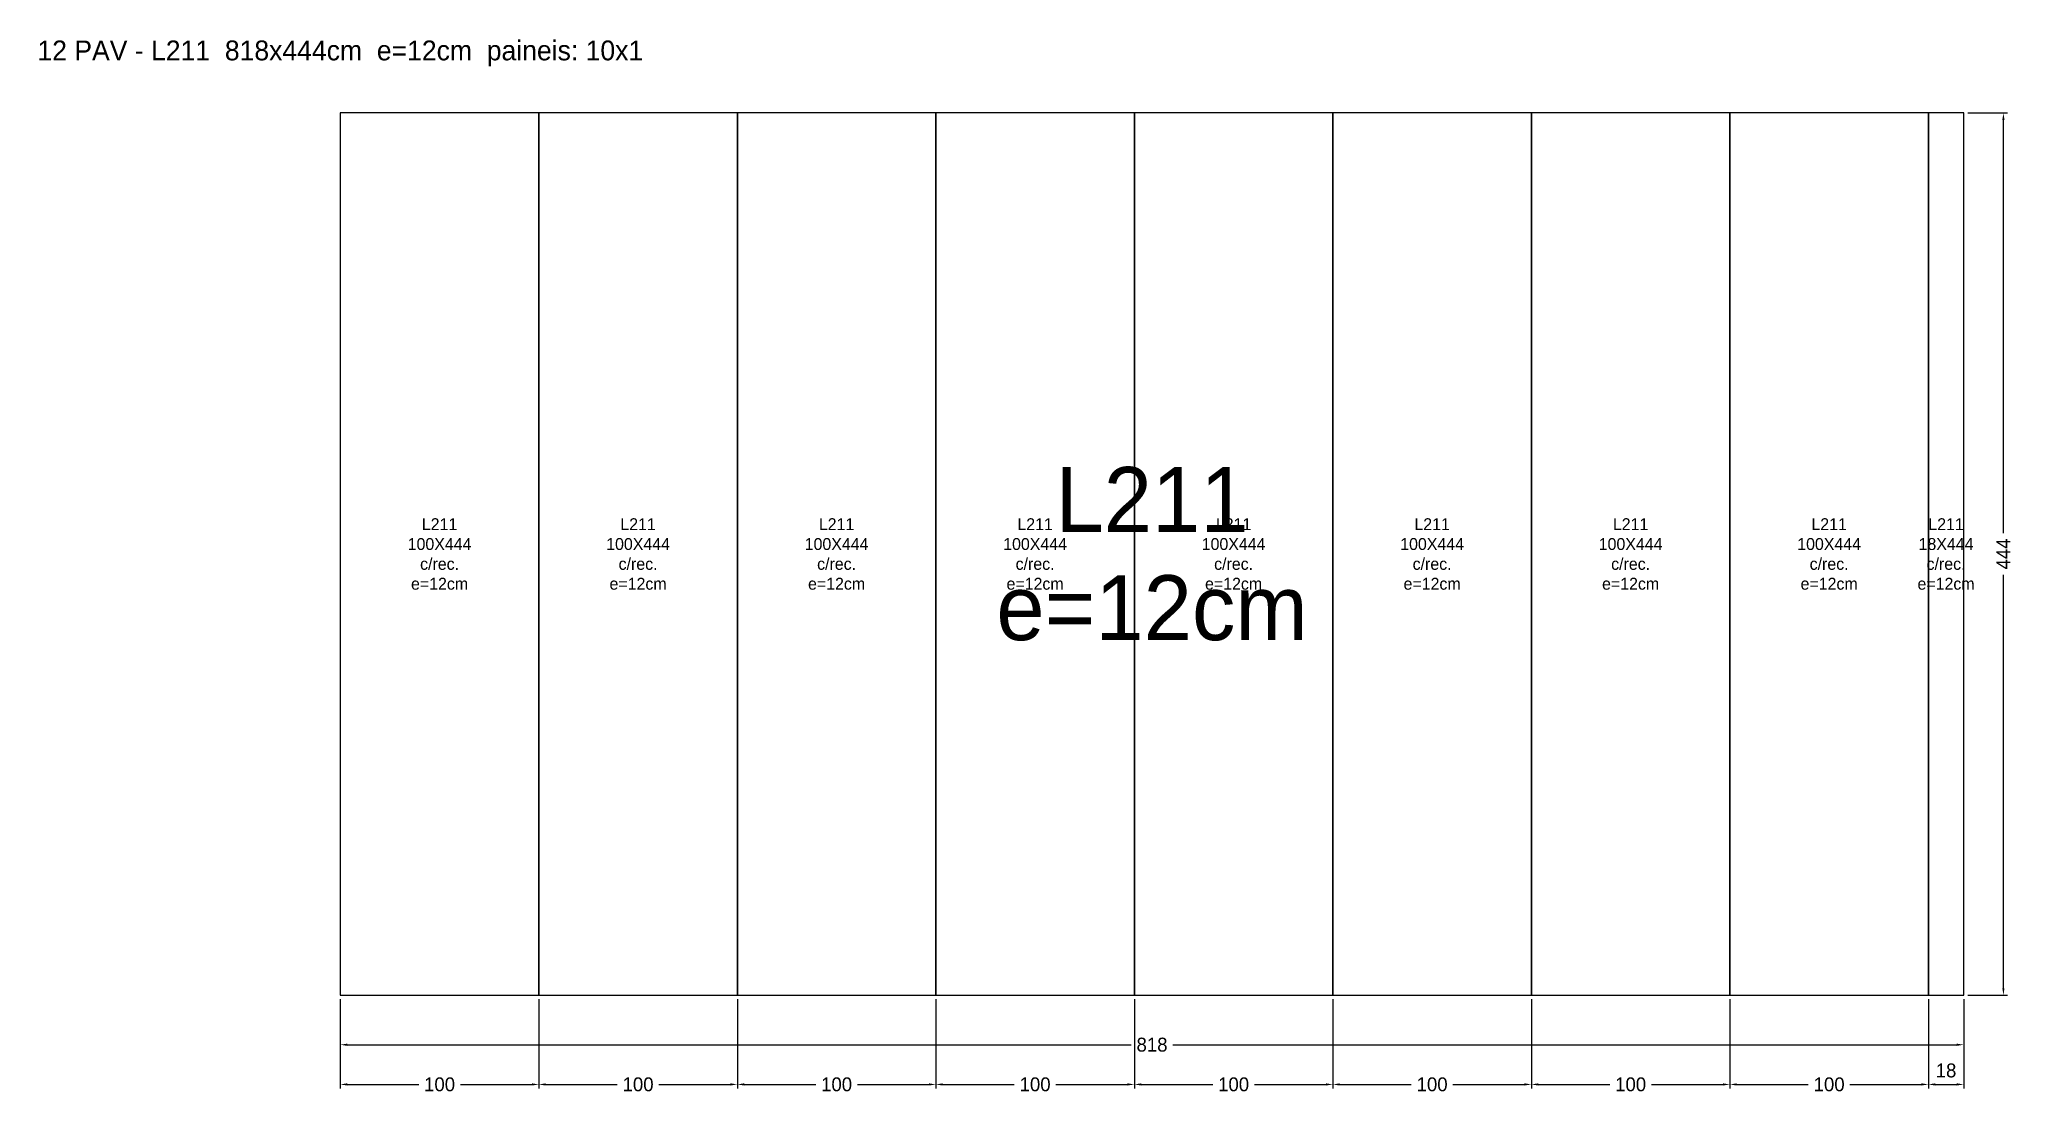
# Model space of a CAD drawing. Header units: metres. Extents: x -152 to 842, y -50 to 482.
import ezdxf

# ---------------------------------------------------------------- set-up
doc = ezdxf.new("R2010")
doc.units = ezdxf.units.M
for name, color, linetype in [('AUX00', 2, 'Continuous'), ('Contorno', 7, 'Continuous'), ('COTA', 3, 'Continuous'), ('NOMENCLATURA', 2, 'Continuous'), ('Paineis', 3, 'Continuous'), ('Texto Secao', 2, 'Continuous')]:
    doc.layers.add(name, color=color, linetype=linetype)
doc.dimstyles.new('COTA_LJ', dxfattribs={"dimtxt": 7, "dimasz": 3.5, "dimexe": 2, "dimexo": 2, "dimgap": 1.5, "dimtad": 1, "dimdec": 1, "dimcen": 2.5, "dimclrd": 3, "dimclre": 3, "dimclrt": 3, "dimazin": 3, "dimtfac": 1, "dimtmove": 0, "dimatfit": 3})

# ---------------------------------------------------------------- blocks, each defined once
blk = doc.blocks.new('_CLOSEDFILLED')
at = {"color": 0, "linetype": 'BYBLOCK'}
blk.add_solid([(-1, 0.16), (0, 0), (-1, -0.16)], dxfattribs=at)
blk = doc.blocks.new('*D1')
at = {"color": 3}
for p, q in [((0, -2), (0, -27)), ((817.8, -2), (817.8, -27)), ((3.5, -25), (398.4, -25)), ((419.4, -25), (814.3, -25))]:
    blk.add_line(p, q, dxfattribs=at)
at = {"layer": 'Defpoints'}
for p in [(0, 0), (817.8, 0), (0, -25)]:
    blk.add_point(p, dxfattribs=at)
at = {"layer": 'COTA', "color": 3, "xscale": 3.5, "yscale": 3.5, "rotation": 180}
blk.add_blockref('_CLOSEDFILLED', (0, -25), dxfattribs=at)
at = {"layer": 'COTA', "color": 3, "xscale": 3.5, "yscale": 3.5}
blk.add_blockref('_CLOSEDFILLED', (817.8, -25), dxfattribs=at)
at = {"layer": 'COTA', "color": 3, "insert": (408.9, -25), "char_height": 7, "attachment_point": 5}
blk.add_mtext('818', dxfattribs=at)
blk = doc.blocks.new('*D2')
at = {"color": 3}
for p, q in [((819.8, 444.5), (839.8, 444.5)), ((837.8, 232.75), (837.8, 441)), ((837.8, 3.5), (837.8, 211.75)), ((819.8, 0), (839.8, 0))]:
    blk.add_line(p, q, dxfattribs=at)
at = {"layer": 'Defpoints'}
for p in [(817.8, 444.5), (817.8, 0), (837.8, 0)]:
    blk.add_point(p, dxfattribs=at)
at = {"layer": 'COTA', "color": 3, "xscale": 3.5, "yscale": 3.5}
for p, rotation in [((837.8, 444.5), 90), ((837.8, 0), 270)]:
    blk.add_blockref('_CLOSEDFILLED', p, dxfattribs=dict(at, rotation=rotation))
at = {"layer": 'COTA', "color": 3, "insert": (837.8, 222.25), "char_height": 7, "attachment_point": 5, "rotation": 90}
blk.add_mtext('444', dxfattribs=at)
blk = doc.blocks.new('*D3')
at = {"color": 3}
for p, q in [((0, -2), (0, -47)), ((100, -2), (100, -47)), ((3.5, -45), (39.5, -45)), ((60.5, -45), (96.5, -45))]:
    blk.add_line(p, q, dxfattribs=at)
at = {"layer": 'Defpoints'}
for p in [(0, 0), (100, 0), (0, -45)]:
    blk.add_point(p, dxfattribs=at)
at = {"layer": 'COTA', "color": 3, "xscale": 3.5, "yscale": 3.5, "rotation": 180}
blk.add_blockref('_CLOSEDFILLED', (0, -45), dxfattribs=at)
at = {"layer": 'COTA', "color": 3, "xscale": 3.5, "yscale": 3.5}
blk.add_blockref('_CLOSEDFILLED', (100, -45), dxfattribs=at)
at = {"layer": 'COTA', "color": 3, "insert": (50, -45), "char_height": 7, "attachment_point": 5}
blk.add_mtext('100', dxfattribs=at)
blk = doc.blocks.new('*D4')
at = {"color": 3}
for p, q in [((100, -2), (100, -47)), ((200, -2), (200, -47)), ((103.5, -45), (139.5, -45)), ((160.5, -45), (196.5, -45))]:
    blk.add_line(p, q, dxfattribs=at)
at = {"layer": 'Defpoints'}
for p in [(100, 0), (200, 0), (100, -45)]:
    blk.add_point(p, dxfattribs=at)
at = {"layer": 'COTA', "color": 3, "xscale": 3.5, "yscale": 3.5, "rotation": 180}
blk.add_blockref('_CLOSEDFILLED', (100, -45), dxfattribs=at)
at = {"layer": 'COTA', "color": 3, "xscale": 3.5, "yscale": 3.5}
blk.add_blockref('_CLOSEDFILLED', (200, -45), dxfattribs=at)
at = {"layer": 'COTA', "color": 3, "insert": (150, -45), "char_height": 7, "attachment_point": 5}
blk.add_mtext('100', dxfattribs=at)
blk = doc.blocks.new('*D5')
at = {"color": 3}
for p, q in [((200, -2), (200, -47)), ((300, -2), (300, -47)), ((203.5, -45), (239.5, -45)), ((260.5, -45), (296.5, -45))]:
    blk.add_line(p, q, dxfattribs=at)
at = {"layer": 'Defpoints'}
for p in [(200, 0), (300, 0), (200, -45)]:
    blk.add_point(p, dxfattribs=at)
at = {"layer": 'COTA', "color": 3, "xscale": 3.5, "yscale": 3.5, "rotation": 180}
blk.add_blockref('_CLOSEDFILLED', (200, -45), dxfattribs=at)
at = {"layer": 'COTA', "color": 3, "xscale": 3.5, "yscale": 3.5}
blk.add_blockref('_CLOSEDFILLED', (300, -45), dxfattribs=at)
at = {"layer": 'COTA', "color": 3, "insert": (250, -45), "char_height": 7, "attachment_point": 5}
blk.add_mtext('100', dxfattribs=at)
blk = doc.blocks.new('*D6')
at = {"color": 3}
for p, q in [((300, -2), (300, -47)), ((400, -2), (400, -47)), ((303.5, -45), (339.5, -45)), ((360.5, -45), (396.5, -45))]:
    blk.add_line(p, q, dxfattribs=at)
at = {"layer": 'Defpoints'}
for p in [(300, 0), (400, 0), (300, -45)]:
    blk.add_point(p, dxfattribs=at)
at = {"layer": 'COTA', "color": 3, "xscale": 3.5, "yscale": 3.5, "rotation": 180}
blk.add_blockref('_CLOSEDFILLED', (300, -45), dxfattribs=at)
at = {"layer": 'COTA', "color": 3, "xscale": 3.5, "yscale": 3.5}
blk.add_blockref('_CLOSEDFILLED', (400, -45), dxfattribs=at)
at = {"layer": 'COTA', "color": 3, "insert": (350, -45), "char_height": 7, "attachment_point": 5}
blk.add_mtext('100', dxfattribs=at)
blk = doc.blocks.new('*D7')
at = {"color": 3}
for p, q in [((400, -2), (400, -47)), ((500, -2), (500, -47)), ((403.5, -45), (439.5, -45)), ((460.5, -45), (496.5, -45))]:
    blk.add_line(p, q, dxfattribs=at)
at = {"layer": 'Defpoints'}
for p in [(400, 0), (500, 0), (400, -45)]:
    blk.add_point(p, dxfattribs=at)
at = {"layer": 'COTA', "color": 3, "xscale": 3.5, "yscale": 3.5, "rotation": 180}
blk.add_blockref('_CLOSEDFILLED', (400, -45), dxfattribs=at)
at = {"layer": 'COTA', "color": 3, "xscale": 3.5, "yscale": 3.5}
blk.add_blockref('_CLOSEDFILLED', (500, -45), dxfattribs=at)
at = {"layer": 'COTA', "color": 3, "insert": (450, -45), "char_height": 7, "attachment_point": 5}
blk.add_mtext('100', dxfattribs=at)
blk = doc.blocks.new('*D8')
at = {"color": 3}
for p, q in [((500, -2), (500, -47)), ((600, -2), (600, -47)), ((503.5, -45), (539.5, -45)), ((560.5, -45), (596.5, -45))]:
    blk.add_line(p, q, dxfattribs=at)
at = {"layer": 'Defpoints'}
for p in [(500, 0), (600, 0), (500, -45)]:
    blk.add_point(p, dxfattribs=at)
at = {"layer": 'COTA', "color": 3, "xscale": 3.5, "yscale": 3.5, "rotation": 180}
blk.add_blockref('_CLOSEDFILLED', (500, -45), dxfattribs=at)
at = {"layer": 'COTA', "color": 3, "xscale": 3.5, "yscale": 3.5}
blk.add_blockref('_CLOSEDFILLED', (600, -45), dxfattribs=at)
at = {"layer": 'COTA', "color": 3, "insert": (550, -45), "char_height": 7, "attachment_point": 5}
blk.add_mtext('100', dxfattribs=at)
blk = doc.blocks.new('*D9')
at = {"color": 3}
for p, q in [((600, -2), (600, -47)), ((700, -2), (700, -47)), ((603.5, -45), (639.5, -45)), ((660.5, -45), (696.5, -45))]:
    blk.add_line(p, q, dxfattribs=at)
at = {"layer": 'Defpoints'}
for p in [(600, 0), (700, 0), (600, -45)]:
    blk.add_point(p, dxfattribs=at)
at = {"layer": 'COTA', "color": 3, "xscale": 3.5, "yscale": 3.5, "rotation": 180}
blk.add_blockref('_CLOSEDFILLED', (600, -45), dxfattribs=at)
at = {"layer": 'COTA', "color": 3, "xscale": 3.5, "yscale": 3.5}
blk.add_blockref('_CLOSEDFILLED', (700, -45), dxfattribs=at)
at = {"layer": 'COTA', "color": 3, "insert": (650, -45), "char_height": 7, "attachment_point": 5}
blk.add_mtext('100', dxfattribs=at)
blk = doc.blocks.new('*D10')
at = {"color": 3}
for p, q in [((700, -2), (700, -47)), ((800, -2), (800, -47)), ((703.5, -45), (739.5, -45)), ((760.5, -45), (796.5, -45))]:
    blk.add_line(p, q, dxfattribs=at)
at = {"layer": 'Defpoints'}
for p in [(700, 0), (800, 0), (700, -45)]:
    blk.add_point(p, dxfattribs=at)
at = {"layer": 'COTA', "color": 3, "xscale": 3.5, "yscale": 3.5, "rotation": 180}
blk.add_blockref('_CLOSEDFILLED', (700, -45), dxfattribs=at)
at = {"layer": 'COTA', "color": 3, "xscale": 3.5, "yscale": 3.5}
blk.add_blockref('_CLOSEDFILLED', (800, -45), dxfattribs=at)
at = {"layer": 'COTA', "color": 3, "insert": (750, -45), "char_height": 7, "attachment_point": 5}
blk.add_mtext('100', dxfattribs=at)
blk = doc.blocks.new('*D11')
at = {"color": 3}
for p, q in [((800, -2), (800, -47)), ((817.8, -2), (817.8, -47)), ((803.5, -45), (814.3, -45))]:
    blk.add_line(p, q, dxfattribs=at)
at = {"layer": 'Defpoints'}
for p in [(800, 0), (817.8, 0), (800, -45)]:
    blk.add_point(p, dxfattribs=at)
at = {"layer": 'COTA', "color": 3, "xscale": 3.5, "yscale": 3.5, "rotation": 180}
blk.add_blockref('_CLOSEDFILLED', (800, -45), dxfattribs=at)
at = {"layer": 'COTA', "color": 3, "xscale": 3.5, "yscale": 3.5}
blk.add_blockref('_CLOSEDFILLED', (817.8, -45), dxfattribs=at)
at = {"layer": 'COTA', "color": 3, "insert": (808.9, -38), "char_height": 7, "attachment_point": 5}
blk.add_mtext('18', dxfattribs=at)

msp = doc.modelspace()

# ---------------------------------------------------------------- linework, layer by layer
at = {"layer": 'Contorno'}
msp.add_lwpolyline([(0, 0), (817.8, 0), (817.8, 444.5), (0, 444.5), (0, 0)], close=True, dxfattribs=at)
at = {"layer": 'Paineis'}
for points in [[(0, 0), (100, 0), (100, 444.5), (0, 444.5)], [(100, 0), (200, 0), (200, 444.5), (100, 444.5)], [(200, 0), (300, 0), (300, 444.5), (200, 444.5)], [(300, 0), (400, 0), (400, 444.5), (300, 444.5)], [(400, 0), (500, 0), (500, 444.5), (400, 444.5)], [(500, 0), (600, 0), (600, 444.5), (500, 444.5)], [(600, 0), (700, 0), (700, 444.5), (600, 444.5)], [(700, 0), (800, 0), (800, 444.5), (700, 444.5)], [(800, 0), (817.8, 0), (817.8, 444.5), (800, 444.5)]]:
    msp.add_lwpolyline(points, close=True, dxfattribs=at)

# ---------------------------------------------------------------- texts
at = {"layer": 'AUX00', "char_height": 6, "attachment_point": 5}
for s, insert, width in [('\\pxqc;L211^J100X444^Jc/rec.^Je=12cm', (50, 222.25), 100), ('\\pxqc;L211^J100X444^Jc/rec.^Je=12cm', (150, 222.25), 100), ('\\pxqc;L211^J100X444^Jc/rec.^Je=12cm', (250, 222.25), 100), ('\\pxqc;L211^J100X444^Jc/rec.^Je=12cm', (350, 222.25), 100), ('\\pxqc;L211^J100X444^Jc/rec.^Je=12cm', (450, 222.25), 100), ('\\pxqc;L211^J100X444^Jc/rec.^Je=12cm', (550, 222.25), 100), ('\\pxqc;L211^J100X444^Jc/rec.^Je=12cm', (650, 222.25), 100), ('\\pxqc;L211^J100X444^Jc/rec.^Je=12cm', (750, 222.25), 100), ('\\pxqc;L211^J18X444^Jc/rec.^Je=12cm', (808.9, 222.25), 17.8)]:
    msp.add_mtext(s, dxfattribs=dict(at, insert=insert, width=width))
at = {"layer": 'NOMENCLATURA', "insert": (0, 474.5), "char_height": 10, "width": 837.8, "attachment_point": 5}
msp.add_mtext('12 PAV - L211  818x444cm  e=12cm  paineis: 10x1', dxfattribs=at)
at = {"layer": 'Texto Secao', "insert": (408.9, 222.25), "char_height": 32.712, "width": 817.8, "attachment_point": 5}
msp.add_mtext('L211\\Pe=12cm', dxfattribs=at)

# ---------------------------------------------------------------- dimensions: what is measured, and where the dimension line sits
at = {"layer": 'COTA'}
dim = msp.add_linear_dim(base=(837.8, 0), p1=(817.8, 0), p2=(817.8, 444.5), angle=90, dimstyle='COTA_LJ', dxfattribs=at)
dim.commit()
dim.dimension.update_dxf_attribs({"geometry": '*D2', "text_midpoint": (837.8, 222.25)})
for base, p1, p2, picture, middle in [((0, -25), (0, 0), (817.8, 0), '*D1', (408.9, -25)), ((0, -45), (0, 0), (100, 0), '*D3', (50, -45)), ((100, -45), (100, 0), (200, 0), '*D4', (150, -45)), ((200, -45), (200, 0), (300, 0), '*D5', (250, -45)), ((300, -45), (300, 0), (400, 0), '*D6', (350, -45)), ((400, -45), (400, 0), (500, 0), '*D7', (450, -45)), ((500, -45), (500, 0), (600, 0), '*D8', (550, -45)), ((600, -45), (600, 0), (700, 0), '*D9', (650, -45)), ((700, -45), (700, 0), (800, 0), '*D10', (750, -45)), ((800, -45), (800, 0), (817.8, 0), '*D11', (808.9, -38))]:
    dim = msp.add_linear_dim(base=base, p1=p1, p2=p2, dimstyle='COTA_LJ', dxfattribs=at)
    dim.commit()
    dim.dimension.update_dxf_attribs({"geometry": picture, "text_midpoint": middle})

doc.saveas('drawing.dxf')
